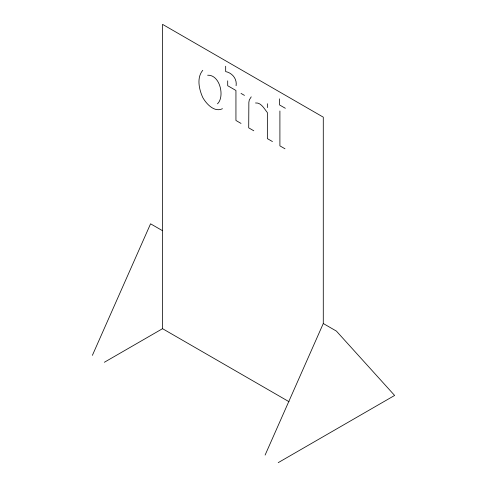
<?xml version="1.0" encoding="UTF-8"?>
<svg xmlns="http://www.w3.org/2000/svg" width="487" height="487" viewBox="0 0 487 487"><rect width="100%" height="100%" fill="white"/><g stroke="black" fill="none" stroke-linecap="round" stroke-linejoin="round"><path stroke-width="0.73" d="M92.384 355.358L150.568 223.807L162.536 230.716M265.105 455.077L323.283 323.52L323.283 117.16L162.536 24.35L162.536 328.682L289.028 401.708M251.219 96.846L249.332 99.902L248.863 102.276L248.705 127.844L253.788 130.778M202.769 70.311C196.45 77.737 199.073 89.352 202.769 97.497C206.378 103.95 214.45 112.722 222.462 108.717M217.488 103.828C224.97 96.779 220.087 74.614 207.657 75.217M104.352 362.273L162.536 328.682M278.217 462.65L394.616 395.45L336.401 331.093L323.283 323.52M255.505 102.964C261.099 102.319 264.38 108.96 267.357 112.576L267.357 138.612L272.44 141.547M285.339 108.284L279.55 104.942L279.55 98.855M241.022 93.407L244.456 95.391M241.022 123.412L235.939 120.478L235.939 90.472L227.697 85.712L227.697 80.842M284.986 148.791L279.903 145.857L279.903 110.987M267.357 103.743L267.357 107.615M236.104 85.7C237.157 78.864 232.214 72.886 225.67 71.589L225.67 66.22"/></g></svg>
